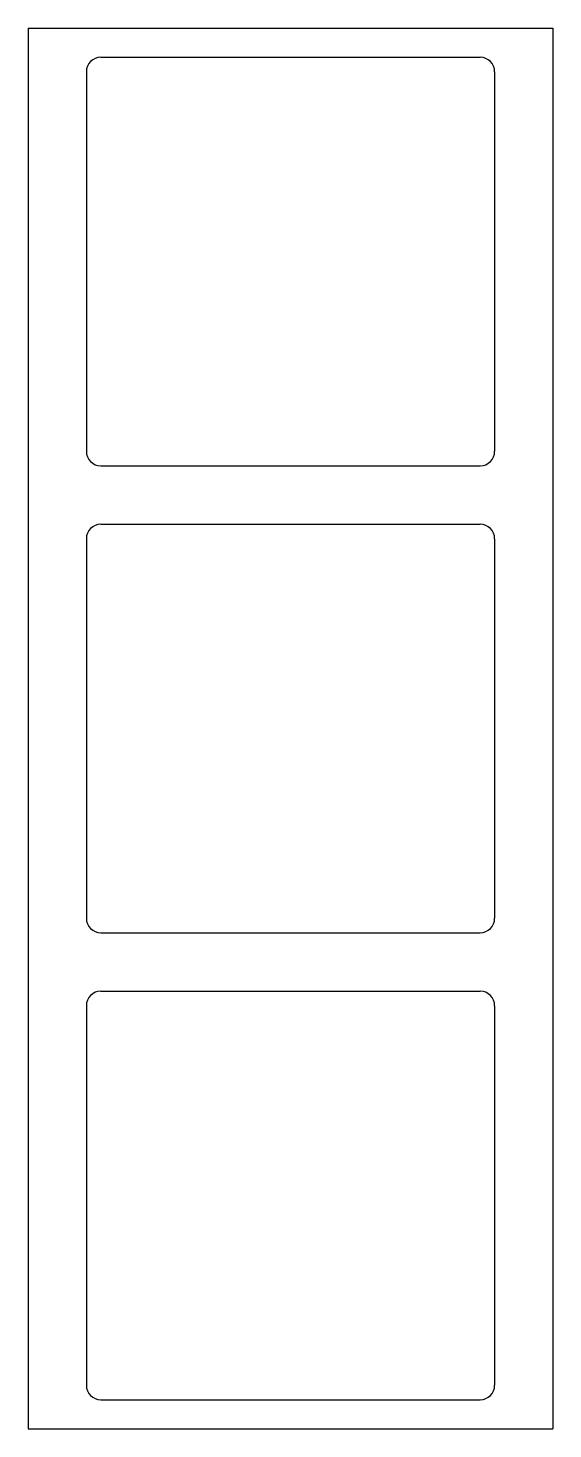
# Model space of a CAD drawing. Header units: millimetres. Extents: x 0 to 18, y -48 to 0.
import ezdxf

# ---------------------------------------------------------------- set-up
doc = ezdxf.new("R2010")
doc.units = ezdxf.units.MM

msp = doc.modelspace()

# ---------------------------------------------------------------- linework, layer by layer
for p, q in [((0, 0), (18, 0)), ((0, 0), (0, -48)), ((18, 0), (18, -48)), ((2.5, -1), (15.5, -1)), ((2, -1.5), (2, -14.5)), ((16, -1.5), (16, -14.5)), ((2.5, -15), (15.5, -15)), ((2.5, -17), (15.5, -17)), ((2, -17.5), (2, -30.5)), ((16, -17.5), (16, -30.5)), ((2.5, -31), (15.5, -31)), ((2.5, -33), (15.5, -33)), ((2, -33.5), (2, -46.5)), ((16, -33.5), (16, -46.5)), ((2.5, -47), (15.5, -47)), ((0, -48), (18, -48))]:
    msp.add_line(p, q)
for centre, start, end in [((2.5, -1.5), 90, 180), ((15.5, -1.5), 0, 90), ((2.5, -14.5), 180, 270), ((15.5, -14.5), 270, 360), ((2.5, -17.5), 90, 180), ((15.5, -17.5), 0, 90), ((2.5, -30.5), 180, 270), ((15.5, -30.5), 270, 360), ((2.5, -33.5), 90, 180), ((15.5, -33.5), 0, 90), ((2.5, -46.5), 180, 270), ((15.5, -46.5), 270, 360)]:
    msp.add_arc(centre, 0.5, start, end)

doc.saveas('drawing.dxf')
